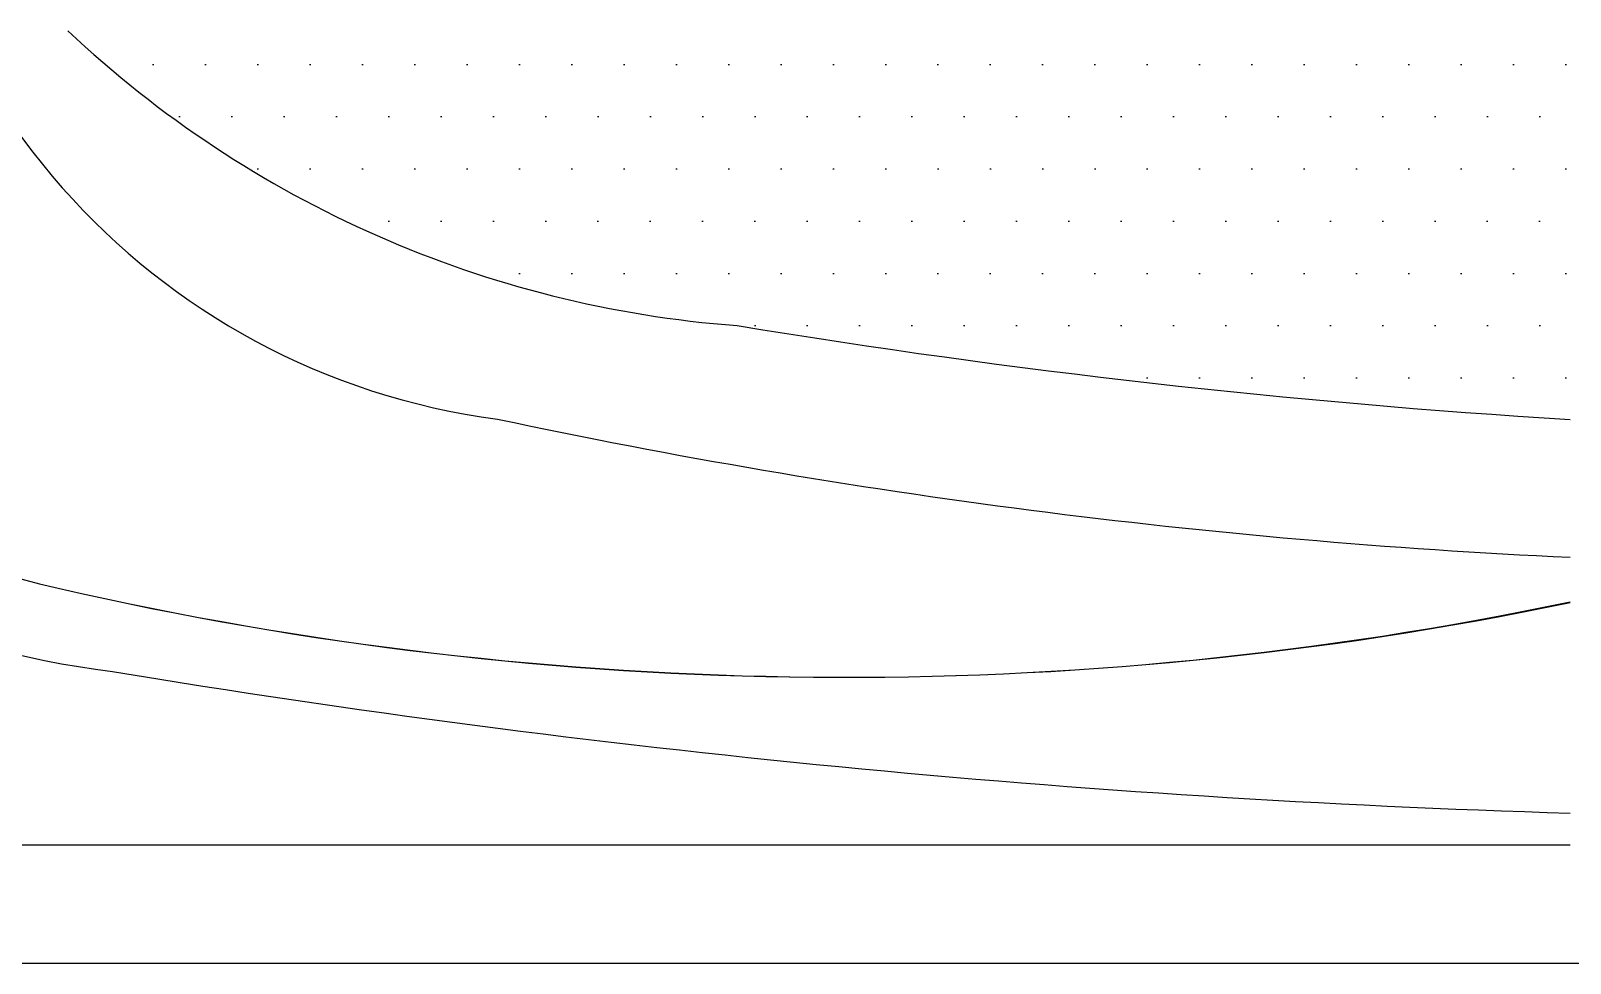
# Model space of a CAD drawing. Header units: millimetres. Extents: x -1095.15 to -1093.65, y 2265.82 to 2266.57.
# Drawn here: x -1094.8648 to -1094.3976, y 2265.8236 to 2266.1067 of the extents above; entities that cross this region are included whole.
import ezdxf

# ---------------------------------------------------------------- set-up
doc = ezdxf.new("R2010")
doc.units = ezdxf.units.MM
doc.header["$LTSCALE"] = 10
doc.layers.add('jacuzzi', color=1, linetype='Continuous')

msp = doc.modelspace()

# ---------------------------------------------------------------- hatches: boundary and pattern name
at = {"layer": 'jacuzzi'}
h = msp.add_hatch(dxfattribs=at)
h.set_pattern_fill('DOTS', color=256, scale=0.01000000000010459, style=0)
h.set_pattern_definition([(0, (-1118.465445778265, 2267.779249764824), (0.007937500000083019, 0.01587500000016604), [0, -0.01587500000016604])])
edge = h.paths.add_edge_path()
edge.add_arc((-1094.24001169335, 2263.871588017858), 2.541756221684289, 93.55471228681196, 99.29226517169981)
edge.add_arc((-1094.625639113036, 2266.048609309314), 0.3323068580633423, 94.27847827161752, 133.287666892755)
edge.add_arc((-1094.838626605854, 2266.277119282207), 0.02000000000020918, 137.9986717543198, 270)
edge.add_line((-1094.807174864797, 2266.257119282207), (-1094.838626605854, 2266.257119282207))
edge.add_arc((-1094.807174864797, 2266.198576707603), 0.05854257460355047, 270, 450)
edge.add_arc((-1094.838626605854, 2266.120034133), 0.02000000000020918, 90, 222.0013282456802)
edge.add_line((-1094.807174864797, 2266.140034133), (-1094.838626605854, 2266.140034133))
edge.add_arc((-1094.625639113036, 2266.348544105893), 0.3323068580633422, 226.712333107245, 265.7215217283825)
edge.add_arc((-1094.244661759217, 2268.47984220118), 2.495883741928257, 260.6435975987171, 266.486823062568)
edge.add_arc((-1094.484196718311, 2268.243946683641), 2.25816086708644, 272.1976163129931, 279.0301680430239)
edge.add_arc((-1094.138884573279, 2266.197511049883), 0.183963237556284, 272.8404712154079, 439.6798695945562)
edge.add_arc((-1094.477537603506, 2264.164755997907), 2.246399634694461, 81.00605018779451, 87.96083376833148)
edge.add_arc((-1094.160763296379, 2266.200063861126), 0.1866700672914862, 72.91707685882393, 79.3789166095965)

# ---------------------------------------------------------------- linework, layer by layer
msp.add_line((-1095.08550597109, 2265.859541674658), (-1094.397604747561, 2265.859541674658), dxfattribs=at)
at = {"layer": 'jacuzzi', "color": 3}
msp.add_lwpolyline([(-1095.147604747569, 2266.547442898187), (-1095.147604747569, 2265.84971051702, 0.414213562373095), (-1095.121470938148, 2265.823576707599), (-1093.673738556974, 2265.823576707599, 0.414213562373095), (-1093.647604747553, 2265.84971051702), (-1093.647604747553, 2266.547442898187, 0.414213562373095), (-1093.673738556974, 2266.573576707608), (-1095.121470938148, 2266.573576707608, 0.4142135623781917)], format="xyb", close=True, dxfattribs=at)
at = {"layer": 'jacuzzi'}
for centre, radius, start, end in [((-1094.795825626908, 2266.198576707603), 0.2681135448452557, 103.0696924534777, 256.9303075465223), ((-1094.805080495712, 2266.191318714734), 0.2813630651625511, 130.0816130310496, 262.8756810678939), ((-1094.69522315348, 2266.200562260043), 0.213637253263835, 180.5325167352234, 262.4997509554688), ((-1094.625639113036, 2266.348544105893), 0.3323068580633422, 226.712333107245, 265.7215217283825), ((-1094.244661759217, 2268.47984220118), 2.495883741928257, 260.6435975987171, 266.486823062568), ((-1094.304712291829, 2267.95229426266), 2.007623237261298, 257.9711515278315, 267.3479851711796), ((-1094.617152468115, 2266.983948167267), 1.073550860319331, 257.1200960298045, 281.8005892897843), ((-1094.617753635485, 2266.977538910652), 1.067169191732947, 257.0748554137579, 281.9051650608556), ((-1094.29760474756, 2269.197519265256), 3.329859243777613, 260.625834570112, 268.2790745452772)]:
    msp.add_arc(centre, radius, start, end, dxfattribs=at)

doc.saveas('drawing.dxf')
